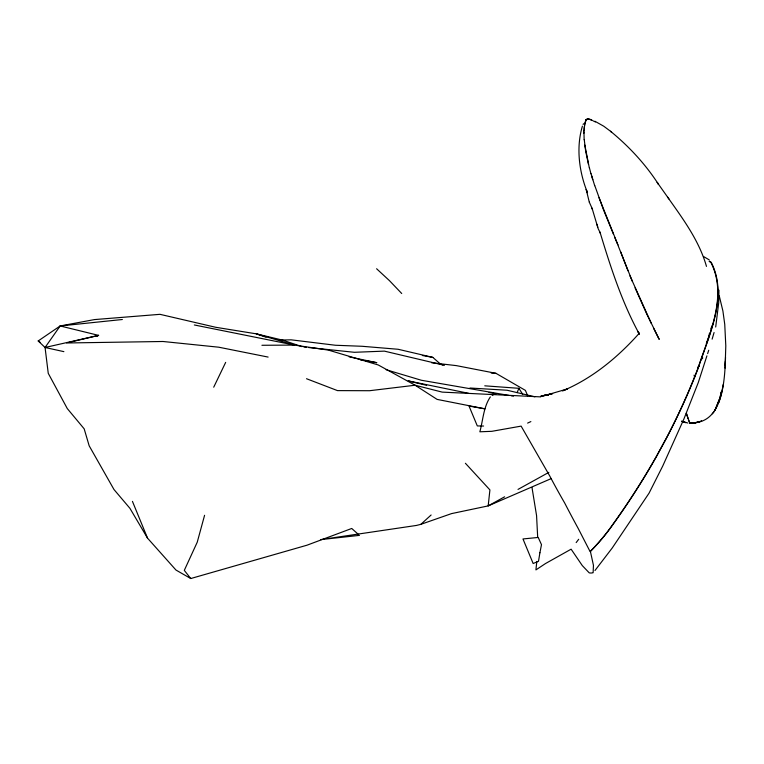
<?xml version="1.0" encoding="UTF-8"?>
<svg xmlns="http://www.w3.org/2000/svg" width="764" height="764" viewBox="0 0 764 764"><rect width="100%" height="100%" fill="white"/><g stroke="black" fill="none" stroke-linecap="round" stroke-linejoin="round"><path stroke-width="1.15" d="M718.953 290.186L718.743 302.563L715.696 327.011M689.606 422.511C722.754 425.71 724.73 380.606 725.523 357.218M725.055 368.095L725.361 361.372M583.772 133.471L584.126 129.613M583.944 132.096L584.145 139.669M725.189 365.335L725.8 345.815L724.749 324.347L722.906 311.005L719.249 295.84M583.935 130.864L584.479 126.385M536.815 561.416L535.917 569.906L545.534 563.526L571.119 549.182L582.292 565.589L589.197 572.828A451.963 56.202 -76.7 0 0 593.141 572.694A755.472 30.971 -78.1 0 1 593.466 565.408L590.4 551.417A197.513 141.741 -22 0 0 612.89 524.562A803.25 576.448 -22 0 0 656.706 456.127L666.208 438.698A803.25 576.448 -22 0 0 698.191 368.162C708.992 335.148 728.474 296.174 711.188 262.281L709.441 261.183M584.135 128.505L584.775 124.551M587.144 119.203L586.637 119.623L588.299 119.155A7.774 5.673 46.7 0 1 589.331 119.337M584.517 125.468L585.1 122.985M721.397 393.842L723.327 384.302M721.206 392.171L720.08 397.404L721.264 391.922M584.832 123.768L585.281 122.297M708.763 336.313L709.527 333.152M590.142 119.404A4.775 3.323 -21.3 0 0 589.159 119.136A4.775 3.323 -21.3 0 0 588.538 119.06L587.44 119.098M204.58 515.299L197.246 542.182L184.296 570.374L190.752 578.539L306.994 545.2L351.736 528.468L358.593 534.609M712.124 339.149L714.073 332.531M718.828 402.437L721.092 395.131M585.186 122.335L585.682 121.123M719.764 398.397L714.865 410.593L719.927 397.939M706.91 355.852L698.286 382.535L683.904 418.997L662.722 466.05L649.066 493.143L612.231 547.989L594.984 570.507M707.626 353.617L708.706 350.265M706.328 343.408L708.505 337.373M585.377 121.715L586.122 120.206M517.104 392.658L518.89 388.313L484.768 385.82M582.407 126.146C575.894 147.681 579.179 172.263 587.506 192.719L586.189 189.472L589.283 202.126M710.768 328.912L712.688 324.633M583.133 124.475L583.495 123.73M213.719 387.195L225.667 362.384M585.797 120.664L586.351 119.843M190.752 578.539L175.959 570.039L147.528 538.142L129.918 508.308L113.979 489.514L89.168 445.794L84.174 428.833L67.28 408.559L48.247 373.319L45.057 347.486L60.165 325.961L94.497 319.581L159.991 314.329L215.639 327.269L256.246 333.83L282.804 340.19L301.99 346.636M639.344 333.171C617.981 357.151 592.348 378.476 562.447 390.929M576.171 542.583L578.692 539.279M586.255 119.881L587.086 119.203A8.012 3.734 -5.8 0 0 586.628 119.423L586.504 119.595M494.041 394.377L492.188 395.37M712.296 413.801L713.948 411.93M490.345 396.908C483.44 407.059 483.058 420.181 479.859 431.794L491.854 431.316L521.124 426.121L549.841 476.153A451.963 260.304 60.5 0 0 564.663 502.97A755.472 419.035 72 0 0 578.167 528.382L590.114 551.618A197.513 141.741 -22 0 0 612.604 524.763A803.25 576.448 -22 0 0 656.419 456.328L665.921 438.908A803.25 576.448 -22 0 0 697.904 368.363C708.706 335.358 728.197 296.384 710.912 262.491L709.164 261.383M700.874 359.892L702.794 357.972M359.443 535.373L320.775 539.604L416.495 525.431L420.859 524.333L431.116 514.993M697.78 367.159L699.366 366.004M63.88 351.641L45.057 347.486L38.2 340.945L60.165 325.961L122.355 319.505M504.632 496.801L488.177 505.902L451.543 513.609L420.859 524.333M518.011 489.409L548.867 472.353M96.493 336.361L98.594 335.377L60.165 325.961M527.618 423.094L530.865 421.585M551.188 478.617L488.177 505.902L489.915 489.905L465.4 463.271M563.412 390.605L567.556 388.895L544.866 395.504L548.819 394.53L541.342 396.038M689.825 422.922L694.486 422.998L701.581 421.126L694.486 422.998L689.949 422.95M45.057 347.486L98.594 335.377L66.621 342.979L163.009 341.489L218.752 347.2L268.116 357.074M548.323 394.654L540.931 396.096L548.208 394.682M697.007 422.549L690.054 423.161L692.356 423.17M279.634 340.076L291.103 339.827L335.415 345.252L362.107 346.283L398.111 349.272L432.816 357.38L440.771 364.361M261.918 345.28L294.436 345.089L328.472 350.122L378.218 364.953L415.11 385.228L437.103 399.391L484.968 408.845L469.029 406.066L477.309 425.93L483.593 426.035M689.978 423.151L688.412 419.875M540.702 396.888L442.194 392.113L415.11 385.228L369.547 390.719L337.497 390.614L306.517 378.724M491.242 373.08L495.941 373.319L525.393 390.375L527.714 395.809M469.917 388.017L507.067 390.232L534.905 396.812M303.9 347.028L306.249 347.276M308.599 347.515L354.372 352.299L384.368 351.125L444.409 365.316M431.612 362.766L456.356 365.622L495.941 373.319M386.116 369.719L421.375 380.262L508.824 395.408M511.164 395.762L513.494 396.115M687.906 423.027L681.574 421.308M422.349 355.499L432.816 357.38M360.532 359.787L362.862 360.197M365.192 360.618L376.843 362.69L349.158 356.855M194.323 324.967L294.436 345.089L256.246 333.83L266.092 337.211M468.552 393.307L408.138 380.883L426.627 385.323M488.998 392.409L495.865 393.871M681.794 421.461L685.757 422.645L681.774 421.212M438.546 363.282L442.958 365.001M590.285 119.442L592.052 120.282M703.482 256.475L709.231 259.875M594.955 121.266L603.77 126.232L611.601 132.077L610.531 131.274C628.915 146.354 645.446 164.117 658.367 184.143L657.174 182.376L668.968 199.032M591.947 120.32L590.658 119.719A7.774 5.673 46.7 0 0 590.066 119.518A7.774 5.673 46.7 0 0 589.474 119.356M593.084 120.865L595.433 121.953M38.2 340.945L40.1 342.301M376.595 268.747L389.468 280.655L401.721 293.51M667.65 197.179C682.892 218.781 699.146 240.584 706.471 266.388M518.89 388.313L522.71 394.319M639.439 334.431L637.969 331.566L638.943 333.371C621.629 301.465 610.455 266.693 599.979 232.103L600.504 233.354L598.183 228.722L592.043 208.161L592.501 209.336L589.302 202.164M659.179 339.187L646.611 313.737L635.075 287.827M659.074 339.226L653.554 328.195M651.348 323.478L629.975 275.88M617.885 244.786L599.014 197.685M618.401 246.39L632.439 281.544M627.979 270.771L620.731 251.977M132.439 501.375L147.528 538.142M613.482 234.242L603.522 209.89L594.793 185.623M614.734 237.442L618.506 246.352M689.357 421.881L686.301 413.295M594.688 185.662L591.747 175.911M591.049 173.724L592.74 179.693M694.056 375.162L694.667 377.158M686.425 413.324L688.068 418.586M589.416 167.86L590.954 173.762M532.002 487.537L536.567 515.604L537.675 537.111M596.999 224.339L597.773 227.28M588.481 164.422L585.654 151.081L584.25 139.631M589.321 167.899L584.832 145.103M539.909 552.764L538.505 561.301L533.157 563.517L522.977 538.954L538.209 537.455L541.485 544.646L539.909 552.764M585.902 119.9L586.523 119.404L585.912 119.872M552.592 393.603L543.691 395.733L552.592 393.603M588.309 119.012L587.764 119.003L588.309 119.012"/></g></svg>
